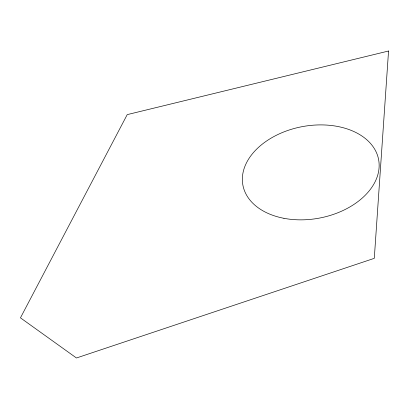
<?xml version="1.0" encoding="UTF-8"?>
<svg xmlns="http://www.w3.org/2000/svg" width="409" height="409" viewBox="0 0 409 409"><rect width="100%" height="100%" fill="white"/><g stroke="black" fill="none" stroke-linecap="round" stroke-linejoin="round"><path stroke-width="0.61" d="M388.55 51.013L374.291 258.34L76.457 357.987L20.45 317.844L127.214 114.622L388.55 51.013M283.958 218.314A69.055 46.524 -10.7 0 0 378.657 159.807A69.055 46.524 -10.7 0 0 269.659 139.004A69.055 46.524 -10.7 0 0 283.958 218.314"/></g></svg>
